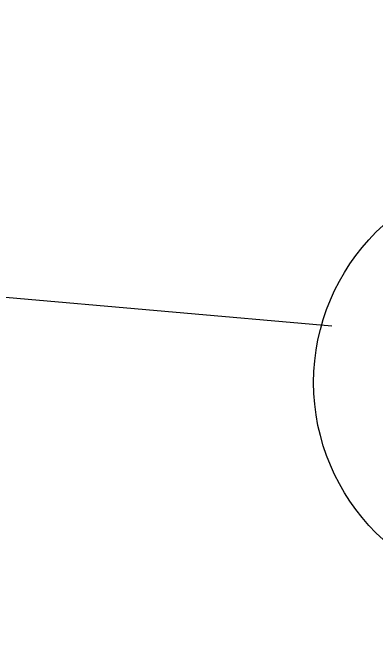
# Model space of a CAD drawing. Header units: inches. Extents: x 191440 to 383551, y 141400 to 284946.
# Drawn here: x 191697.211 to 191697.58, y 141505.332 to 141505.975 of the extents above; entities that cross this region are included whole.
import ezdxf

# ---------------------------------------------------------------- set-up
doc = ezdxf.new("R2010")
doc.units = ezdxf.units.IN
doc.header["$MEASUREMENT"] = 0
doc.layers.add('Sanitary', color=6, linetype='Continuous')
doc.styles.add('ROMANS', font='romans', dxfattribs={"height": 1})
doc.dimstyles.new('osama', dxfattribs={"dimtxt": 50, "dimasz": 45, "dimexe": 0.18, "dimexo": 0.0625, "dimgap": 0.2, "dimtad": 0, "dimdec": 0, "dimzin": 0, "dimdsep": 46, "dimtxsty": 'ROMANS', "dimcen": 0, "dimse1": 1, "dimse2": 1, "dimclrd": 3, "dimclre": 3, "dimclrt": 5, "dimadec": 0, "dimazin": 0, "dimtfac": 0.6, "dimtdec": 0, "dimtmove": 2, "dimatfit": 3, "dimfxl": 1, "dimtolj": 1, "dimtzin": 0, "dimarcsym": 0})

msp = doc.modelspace()

# ---------------------------------------------------------------- linework, layer by layer
at = {"color": 6, "elevation": -678.405}
msp.add_lwpolyline([(191697.53508, 141505.65664), (191694.37777, 141505.93286), (191694.61018, 141508.58937), (191674.25395, 141510.37031)], dxfattribs=at)
for centre, radius in [((191696.53062, 141505.72788, -678.405), 1.75781), ((191697.73249, 141505.59937, -678.405), 0.21583)]:
    msp.add_circle(centre, radius)

# ---------------------------------------------------------------- leaders
at = {"layer": 'Sanitary', "ltscale": 0.5}
msp.add_leader([(191675.38954, 141510.27096, -678.405), (191675.70914, 141509.2026, -678.405), (191676.17237, 141509.16208, -678.405)], dimstyle='osama', override={"dimasz": 100, "dimgap": 0.09}, dxfattribs=at)

doc.saveas('drawing.dxf')
